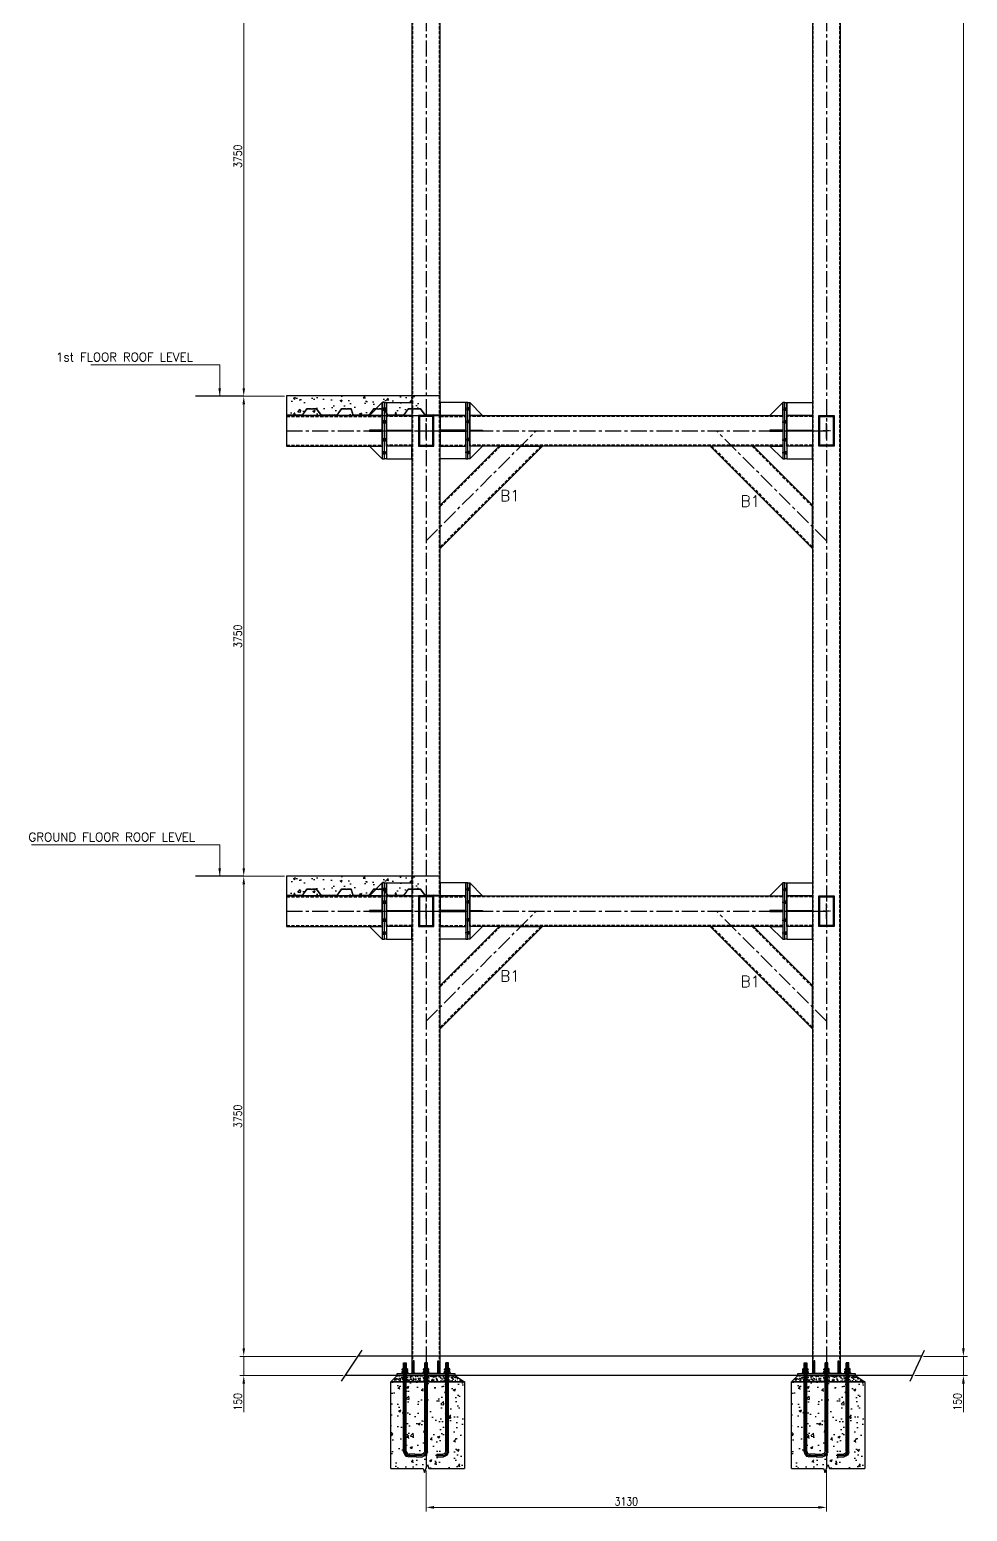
# Model space of a CAD drawing. Header units: millimetres. Extents: x 39911 to 73811, y -17730 to 21321.
# Drawn here: x 66481 to 73811, y -17730 to -6155 of the extents above; entities that cross this region are included whole.
import ezdxf

# ---------------------------------------------------------------- set-up
doc = ezdxf.new("R2010")
doc.units = ezdxf.units.MM
doc.linetypes.add('CENTER', pattern=[2, 1.25, -0.25, 0.25, -0.25])
doc.linetypes.add('HIDDEN', pattern=[0.375, 0.25, -0.125])
for name, color, linetype in [('bolt', 7, 'Continuous'), ('CENTER', 1, 'CENTER'), ('CENTER.', 1, 'CENTER'), ('DIM', 170, 'Continuous'), ('GT', 6, 'Continuous'), ('HIDDEN.', 161, 'HIDDEN'), ('PLATE.', 1, 'Continuous')]:
    doc.layers.add(name, color=color, linetype=linetype)
doc.styles.add('ROMANS', font='ROMANS.shx', dxfattribs={"width": 0.85})
doc.styles.add('ROMANT', font='romanc.shx')
doc.styles.add('RS', font='romans.shx')
doc.dimstyles.new('ISO-25', dxfattribs={"dimscale": 25, "dimtxt": 2.5, "dimasz": 2.5, "dimexe": 1.25, "dimexo": 0.625, "dimtad": 1, "dimdec": 0, "dimtxsty": 'ROMANS', "dimcen": 2.5, "dimclrd": 3, "dimclre": 3, "dimclrt": 256, "dimadec": 0, "dimazin": 0, "dimtfac": 1, "dimtdec": 0, "dimtmove": 0, "dimatfit": 3, "dimfxl": 1, "dimlwd": 5, "dimlwe": 5, "dimarcsym": 0})

# ---------------------------------------------------------------- blocks, each defined once
blk = doc.blocks.new('G$C19C1A952')
at = {"layer": 'bolt', "color": 30}
for p, q in [((-32, 10), (-32, 18)), ((-16, 18), (-16, 18)), ((-16, 10), (-16, 10)), ((16, 18), (16, 18)), ((16, 10), (16, 10)), ((32, 10), (32, 18))]:
    blk.add_line(p, q, dxfattribs=at)
for points in [[(-24, 28), (24, 28)], [(-24, 28), (24, 28)], [(-24, 0), (24, 0)], [(-16, 18), (-16, 10)], [(16, 18), (16, 10)]]:
    blk.add_lwpolyline(points, dxfattribs=at)
for centre, start, end in [((-22, 18), 102.06, 180), ((-22, 10), 180, 257.94), ((-26, 18), 0, 77.94), ((-26, 10), 282.06, 0), ((-6, 18), 90, 180), ((-6, 10), 180, 270), ((6, 18), 0, 90), ((6, 10), 270, 0), ((26, 18), 102.06, 180), ((26, 10), 180, 257.94), ((22, 18), 0, 77.94), ((22, 10), 282.06, 0)]:
    blk.add_arc(centre, 10, start, end, dxfattribs=at)
blk = doc.blocks.new('A$C1AA77107')
at = {"linetype": 'ByBlock'}
h = blk.add_hatch(dxfattribs=at)
h.set_pattern_fill('ANSI31', color=30, scale=1.661538, angle=55)
h.set_pattern_definition([(170, (-242290.741, -57768.785), (-0.91606092, -5.19523967), [])])
h.paths.add_polyline_path([(-10, 77), (10, 77), (10, -62), (-10, -62)])
at = {"color": 30, "linetype": 'ByBlock'}
for p, q in [((-10, 77), (10, 77)), ((-10, -574), (-10, 77)), ((10, -569), (10, 77)), ((75, -610), (26, -610)), ((75, -590), (31, -590)), ((75, -590), (75, -610))]:
    blk.add_line(p, q, dxfattribs=at)
at = {"color": 30}
for points in [[(26, 3), (-26, 3), (-26, 2), (26, 2)], [(26, 0), (-26, 0), (-26, 2), (26, 2)]]:
    blk.add_lwpolyline(points, close=True, dxfattribs=at)
at = {"color": 30, "linetype": 'ByBlock', "elevation": 0}
blk.add_lwpolyline([(-10, 77), (10, 77), (10, -62), (-10, -62)], close=True, dxfattribs=at)
at = {"color": 30, "linetype": 'ByBlock'}
for radius, start, end in [(41.1, 187.0144, 262.9856), (21.1, 180, 270)]:
    blk.add_arc((31, -569), radius, start, end, dxfattribs=at)
at = {"layer": 'CENTER', "linetype": 'ByBlock', "ltscale": 0.1}
for p, q in [((0, -572), (0, 77)), ((28, -600), (85, -600))]:
    blk.add_line(p, q, dxfattribs=at)
blk.add_arc((31, -569), 31.1, 185.7004, 264.2996, dxfattribs=at)
at = {"color": 30, "extrusion": (0, 0, -1), "xscale": 0.6153846153756605, "yscale": 0.6153846153756605, "zscale": -0.6153846153847553}
for p in [(0, 20, 0), (0, 3, 0)]:
    blk.add_blockref('G$C19C1A952', p, dxfattribs=at)
blk = doc.blocks.new('*D21')
at = {"color": 3, "lineweight": 5, "transparency": 16777216}
for p, q in [((69580, -17410), (69580, -17730)), ((72710, -17409), (72710, -17730)), ((69642, -17699), (72647, -17699))]:
    blk.add_line(p, q, dxfattribs=at)
at = {"color": 3, "transparency": 16777216}
for points in [[(69642, -17688), (69642, -17709), (69580, -17699)], [(72647, -17688), (72647, -17709), (72710, -17699)]]:
    blk.add_solid(points, dxfattribs=at)
at = {"layer": 'Defpoints', "color": 0, "transparency": 16777216}
for p in [(69580, -17395), (72710, -17393), (72710, -17699)]:
    blk.add_point(p, dxfattribs=at)
at = {"lineweight": -3, "transparency": 16777216, "insert": (71145, -17652), "char_height": 62.5, "attachment_point": 5, "style": 'ROMANS'}
blk.add_mtext('3130', dxfattribs=at)
blk = doc.blocks.new('A$C24366aa3')
for points in [[(-332, 120), (-232, 120), (-232, 220), (-332, 120)], [(-232, -220), (-216, -220), (-216, 220), (-232, 220)], [(-200, -220), (-216, -220), (-216, 220), (-200, 220)], [(0, 120), (-200, 120), (-200, 220), (0, 220)], [(-332, -4), (-232, -4), (-232, 4), (-332, 4)], [(0, -4), (-200, -4), (-200, 4), (0, 4)], [(-332, -120), (-232, -120), (-232, -220), (-332, -120)], [(0, -120), (-200, -120), (-200, -220), (0, -220)]]:
    blk.add_lwpolyline(points, close=True)
at = {"color": 6}
blk.add_lwpolyline([(0, -120), (-200, -120), (-200, 120), (0, 120)], close=True, dxfattribs=at)
at = {"layer": 'CENTER.'}
for p, q in [((-237, 170), (-195, 170)), ((-237, 70), (-195, 70)), ((-237, -70), (-195, -70)), ((-237, -170), (-195, -170))]:
    blk.add_line(p, q, dxfattribs=at)
at = {"layer": 'HIDDEN.'}
for p, q in [((-232, 179), (-200, 179)), ((-232, 161), (-200, 161)), ((-232, 79), (-200, 79)), ((-232, 61), (-200, 61)), ((-232, -61), (-200, -61)), ((-232, -79), (-200, -79)), ((-232, -161), (-200, -161)), ((-232, -179), (-200, -179))]:
    blk.add_line(p, q, dxfattribs=at)
at = {"layer": 'HIDDEN.', "color": 6, "ltscale": 100}
for p, q in [((0, 112), (-200, 112)), ((0, -112), (-200, -112))]:
    blk.add_line(p, q, dxfattribs=at)
blk = doc.blocks.new('A$C3463de41')
at = {"color": 6}
for points in [[(-60, -120), (60, -120), (60, 120), (-60, 120)], [(-52, -112), (52, -112), (52, 112), (-52, 112)]]:
    blk.add_lwpolyline(points, close=True, dxfattribs=at)
at = {"layer": 'CENTER.'}
for p, q in [((-30, 0), (30, 0)), ((0, -60), (0, 60))]:
    blk.add_line(p, q, dxfattribs=at)
blk = doc.blocks.new('*D24')
at = {"color": 3, "lineweight": 5, "transparency": 16777216}
for p, q in [((68474, -12769), (68124, -12769)), ((68155, -12831), (68155, -16456)), ((69034, -16519), (68124, -16519))]:
    blk.add_line(p, q, dxfattribs=at)
at = {"color": 3, "transparency": 16777216}
for points in [[(68145, -12831), (68165, -12831), (68155, -12769)], [(68145, -16456), (68165, -16456), (68155, -16519)]]:
    blk.add_solid(points, dxfattribs=at)
at = {"layer": 'Defpoints', "color": 0, "transparency": 16777216}
for p in [(68490, -12769), (68155, -16519), (69050, -16519)]:
    blk.add_point(p, dxfattribs=at)
at = {"lineweight": -3, "transparency": 16777216, "insert": (68108, -14644), "char_height": 62.5, "attachment_point": 5, "rotation": 90, "style": 'ROMANS'}
blk.add_mtext('3750', dxfattribs=at)
blk = doc.blocks.new('*D25')
at = {"color": 3, "lineweight": 5, "transparency": 16777216}
for p, q in [((68155, -16456), (68155, -16394)), ((69034, -16519), (68124, -16519)), ((68155, -16519), (68155, -16669)), ((68933, -16669), (68124, -16669)), ((68155, -16731), (68155, -16954))]:
    blk.add_line(p, q, dxfattribs=at)
at = {"color": 3, "transparency": 16777216}
for points in [[(68145, -16456), (68165, -16456), (68155, -16519)], [(68145, -16731), (68165, -16731), (68155, -16669)]]:
    blk.add_solid(points, dxfattribs=at)
at = {"layer": 'Defpoints', "color": 0, "transparency": 16777216}
for p in [(69050, -16519), (68155, -16669), (68949, -16669)]:
    blk.add_point(p, dxfattribs=at)
at = {"lineweight": -3, "transparency": 16777216, "insert": (68108, -16874), "char_height": 62.5, "attachment_point": 5, "rotation": 90, "style": 'ROMANS'}
blk.add_mtext('150', dxfattribs=at)
blk = doc.blocks.new('*D26')
at = {"color": 3, "lineweight": 5, "transparency": 16777216}
for p, q in [((68474, -9019), (68124, -9019)), ((68155, -12706), (68155, -9081)), ((68474, -12769), (68124, -12769))]:
    blk.add_line(p, q, dxfattribs=at)
at = {"color": 3, "transparency": 16777216}
for points in [[(68145, -9081), (68165, -9081), (68155, -9019)], [(68145, -12706), (68165, -12706), (68155, -12769)]]:
    blk.add_solid(points, dxfattribs=at)
at = {"layer": 'Defpoints', "color": 0, "transparency": 16777216}
for p in [(68155, -9019), (68490, -9019), (68490, -12769)]:
    blk.add_point(p, dxfattribs=at)
at = {"lineweight": -3, "transparency": 16777216, "insert": (68108, -10894), "char_height": 62.5, "attachment_point": 5, "rotation": 90, "style": 'ROMANS'}
blk.add_mtext('3750', dxfattribs=at)
blk = doc.blocks.new('*D27')
at = {"color": 3, "lineweight": 5, "transparency": 16777216}
for p, q in [((68474, -5269), (68124, -5269)), ((68155, -8956), (68155, -5331)), ((68474, -9019), (68124, -9019))]:
    blk.add_line(p, q, dxfattribs=at)
at = {"color": 3, "transparency": 16777216}
for points in [[(68145, -5331), (68165, -5331), (68155, -5269)], [(68145, -8956), (68165, -8956), (68155, -9019)]]:
    blk.add_solid(points, dxfattribs=at)
at = {"layer": 'Defpoints', "color": 0, "transparency": 16777216}
for p in [(68155, -5269), (68490, -5269), (68490, -9019)]:
    blk.add_point(p, dxfattribs=at)
at = {"lineweight": -3, "transparency": 16777216, "insert": (68108, -7144), "char_height": 62.5, "attachment_point": 5, "rotation": 90, "style": 'ROMANS'}
blk.add_mtext('3750', dxfattribs=at)
blk = doc.blocks.new('*D47')
at = {"color": 3, "lineweight": 5, "transparency": 16777216}
for p, q in [((73780, -16456), (73780, -16394)), ((73469, -16519), (73811, -16519)), ((73780, -16519), (73780, -16669)), ((73399, -16669), (73811, -16669)), ((73780, -16731), (73780, -16954))]:
    blk.add_line(p, q, dxfattribs=at)
at = {"color": 3, "transparency": 16777216}
for points in [[(73769, -16456), (73790, -16456), (73780, -16519)], [(73769, -16731), (73790, -16731), (73780, -16669)]]:
    blk.add_solid(points, dxfattribs=at)
at = {"layer": 'Defpoints', "color": 0, "transparency": 16777216}
for p in [(73453, -16519), (73383, -16669), (73780, -16669)]:
    blk.add_point(p, dxfattribs=at)
at = {"lineweight": -3, "transparency": 16777216, "insert": (73733, -16874), "char_height": 62.5, "attachment_point": 5, "rotation": 90, "style": 'ROMANS'}
blk.add_mtext('150', dxfattribs=at)
blk = doc.blocks.new('*D48')
at = {"color": 3, "lineweight": 5, "transparency": 16777216}
for p, q in [((72836, 20981), (73811, 20981)), ((73780, -16456), (73780, 20919)), ((73469, -16519), (73811, -16519))]:
    blk.add_line(p, q, dxfattribs=at)
at = {"color": 3, "transparency": 16777216}
for points in [[(73769, 20919), (73790, 20919), (73780, 20981)], [(73769, -16456), (73790, -16456), (73780, -16519)]]:
    blk.add_solid(points, dxfattribs=at)
at = {"layer": 'Defpoints', "color": 0, "transparency": 16777216}
for p in [(72820, 20981), (73780, 20981), (73453, -16519)]:
    blk.add_point(p, dxfattribs=at)
at = {"lineweight": -3, "transparency": 16777216, "insert": (73733, 2231), "char_height": 62.5, "attachment_point": 5, "rotation": 90, "style": 'ROMANS'}
blk.add_mtext('37500', dxfattribs=at)

msp = doc.modelspace()

# ---------------------------------------------------------------- hatches: boundary and pattern name
at = {"lineweight": -3}
h = msp.add_hatch(dxfattribs=at)
h.set_pattern_fill('AR-CONC', color=251)
h.set_pattern_definition([(50, (6017.59, -9152.86), (182.18467, -15.9391), [19.05, -209.55]), (355, (6017.6, -9152.86), (-35.2434, 191.05685), [15.24, -167.6406]), (100.45144, (6032.77, -9154.19), (146.94125, 175.11775), [16.19, -178.09024]), (46.1842, (6017.6, -9102.06), (271.07904, -42.0423), [28.575, -314.325]), (96.63556, (6040.18, -9105.56), (237.4041, 247.4261), [24.285, -267.1356]), (351.18415, (6017.6, -9102.06), (237.4041, 247.4261), [22.86, -251.4597]), (21, (6042.99, -9114.76), (151.6144, -102.2652), [19.05, -209.55]), (326, (6043, -9114.76), (61.80203, 184.18797), [15.24, -167.64]), (71.45144, (6055.63, -9123.28), (213.4164, 81.92277), [16.19, -178.08994]), (37.5, (6017.59, -9152.86), (3.0886, 84.55504), [0, -165.608, 0, -170.18, 0, -168.275]), (7.5, (6017.59, -9152.86), (66.81966, 100.18057), [0, -97.028, 0, -161.798, 0, -64.135]), (327.5, (5960.95, -9152.86), (135.590595, -5.728744), [0, -63.5, 0, -198.12, 0, -262.89]), (317.5, (5935.55, -9152.86), (148.12918, 25.4265), [0, -82.55, 0, -131.572, 0, -186.69])])
h.paths.add_polyline_path([(69489.9, -9016.4), (68489.9, -9016.4), (68489.9, -9168.4), (69157.9, -9168.4), (69257.9, -9068.4), (69273.9, -9068.4), (69289.9, -9068.4), (69489.9, -9068.4)])
h.paths.add_polyline_path([(69489.9, -9068.4), (69289.9, -9068.4), (69289.9, -9168.4), (69489.9, -9168.4)], flags=17)
h.paths.add_polyline_path([(69669.9, -9016.4), (69495.9, -9016.4), (69495.9, -9168.4), (69669.9, -9168.4)])
h.paths.add_polyline_path([(69663.9, -9016.4), (69579.9, -9016.4), (69579.9, -9167.6), (69629.2, -9167.6), (69634.5, -9163.7), (69639.8, -9167.6), (69663.9, -9167.6)], flags=16)
h = msp.add_hatch(dxfattribs=at)
h.set_pattern_fill('AR-CONC', color=251)
h.set_pattern_definition([(50, (6017.59, -12905.15), (182.18467, -15.9391), [19.05, -209.55]), (355, (6017.6, -12905.15), (-35.2434, 191.05685), [15.24, -167.6406]), (100.45144, (6032.77, -12906.48), (146.94125, 175.11775), [16.19, -178.09024]), (46.1842, (6017.6, -12854.35), (271.07904, -42.0423), [28.575, -314.325]), (96.63556, (6040.18, -12857.86), (237.4041, 247.4261), [24.285, -267.1356]), (351.18415, (6017.6, -12854.35), (237.4041, 247.4261), [22.86, -251.4597]), (21, (6042.99, -12867.05), (151.6144, -102.2652), [19.05, -209.55]), (326, (6043, -12867.05), (61.80203, 184.18797), [15.24, -167.64]), (71.45144, (6055.63, -12875.58), (213.4164, 81.92277), [16.19, -178.08994]), (37.5, (6017.59, -12905.154), (3.0886, 84.55504), [0, -165.608, 0, -170.18, 0, -168.275]), (7.5, (6017.59, -12905.15), (66.81966, 100.18057), [0, -97.028, 0, -161.798, 0, -64.135]), (327.5, (5960.95, -12905.154), (135.590595, -5.728744), [0, -63.5, 0, -198.12, 0, -262.89]), (317.5, (5935.55, -12905.15), (148.12918, 25.4265), [0, -82.55, 0, -131.572, 0, -186.69])])
h.paths.add_polyline_path([(69489.9, -12768.7), (68489.9, -12768.7), (68489.9, -12920.7), (69157.9, -12920.7), (69257.9, -12820.7), (69273.9, -12820.7), (69289.9, -12820.7), (69489.9, -12820.7)])
h.paths.add_polyline_path([(69489.9, -12820.7), (69289.9, -12820.7), (69289.9, -12920.7), (69489.9, -12920.7)], flags=17)
h.paths.add_polyline_path([(69669.9, -12768.7), (69495.9, -12768.7), (69495.9, -12920.7), (69669.9, -12920.7)])
h.paths.add_polyline_path([(69663.9, -12768.7), (69579.9, -12768.7), (69579.9, -12919.9), (69629.2, -12919.9), (69634.5, -12916), (69639.8, -12919.9), (69663.9, -12919.9)], flags=16)
h = msp.add_hatch(dxfattribs=at)
h.set_pattern_fill('AR-CONC', color=251, scale=0.25, style=0)
h.set_pattern_definition([(50, (-55063.014, -33212.19), (45.546167, -3.984771), [4.7625, -52.3875]), (355, (-55063.014, -33212.19), (-8.810706, 47.76416), [3.81, -41.91]), (100.451, (-55059.22, -33212.52), (36.735625, 43.779172), [4.0475, -44.5225]), (46.1842, (-55063.014, -33199.49), (67.76976, -10.510582), [7.14375, -78.58125]), (96.6356, (-55057.366, -33200.365), (59.35106, 61.85639), [6.07125, -66.78375]), (351.184, (-55063.014, -33199.49), (59.35115, 61.85628), [5.715, -62.865]), (21, (-55056.664, -33202.664), (37.90372, -25.56638), [4.7625, -52.3875]), (326, (-55056.664, -33202.664), (15.450507, 46.046992), [3.81, -41.91]), (71.4514, (-55053.505, -33204.795), (53.354123, 20.480714), [4.0475, -44.5225]), (37.5, (-55063.014, -33212.19), (0.7721508, 21.1387597), [0, -41.402, 0, -42.545, 0, -42.06875]), (7.5, (-55063.014, -33212.19), (16.7049156, 25.0451437), [0, -24.257, 0, -40.4495, 0, -16.03375]), (327.5, (-55077.174, -33212.19), (33.8976488, -1.432186), [0, -15.875, 0, -49.53, 0, -65.7225]), (317.5, (-55083.524, -33212.19), (37.032295, 6.356623), [0, -20.6375, 0, -32.893, 0, -46.6725])])
h.paths.add_polyline_path([(69304.9, -16718.7), (69354.9, -16668.7), (69804.9, -16668.7), (69879.9, -16718.7)])
h = msp.add_hatch(dxfattribs=at)
h.set_pattern_fill('AR-CONC', color=251, style=0)
h.set_pattern_definition([(50, (-1142082.92, -87099.82), (182.184669, -15.939086), [19.05, -209.55]), (355, (-1142082.92, -87099.82), (-35.242826, 191.056643), [15.24, -167.64]), (100.451, (-1142067.73, -87101.15), (146.942502, 175.116688), [16.19, -178.09]), (46.1842, (-1142082.92, -87049.02), (271.07904, -42.04233), [28.575, -314.325]), (96.6356, (-1142060.33, -87052.52), (237.404234, 247.425556), [24.285, -267.135]), (351.184, (-1142082.92, -87049.02), (237.404606, 247.42512), [22.86, -251.46]), (21, (-1142057.52, -87061.72), (151.61488, -102.265519), [19.05, -209.55]), (326, (-1142057.52, -87061.72), (61.802028, 184.187966), [15.24, -167.64]), (71.4514, (-1142044.88, -87070.24), (213.41649, 81.922858), [16.19, -178.09]), (37.5, (-1142082.915, -87099.82), (3.0886033, 84.555039), [0, -165.608, 0, -170.18, 0, -168.275]), (7.5, (-1142082.915, -87099.82), (66.8196625, 100.180575), [0, -97.028, 0, -161.798, 0, -64.135]), (327.5, (-1142139.56, -87099.82), (135.590595, -5.728744), [0, -63.5, 0, -198.12, 0, -262.89]), (317.5, (-1142164.96, -87099.82), (148.129181, 25.426491), [0, -82.55, 0, -131.572, 0, -186.69])])
h.paths.add_polyline_path([(69304.9, -17394.6), (69557.4, -17394.6), (69568.7, -17425.5), (69591.2, -17363.7), (69602.4, -17394.6), (69879.9, -17394.6), (69879.9, -16718.7), (69304.9, -16718.7)])
h = msp.add_hatch(dxfattribs=at)
h.set_pattern_fill('AR-CONC', color=251, scale=0.25, style=0)
h.set_pattern_definition([(50, (-51933.014, -33212.19), (45.546167, -3.984771), [4.7625, -52.3875]), (355, (-51933.014, -33212.19), (-8.810706, 47.76416), [3.81, -41.91]), (100.451, (-51929.22, -33212.52), (36.735625, 43.779172), [4.0475, -44.5225]), (46.1842, (-51933.014, -33199.49), (67.76976, -10.510582), [7.14375, -78.58125]), (96.6356, (-51927.366, -33200.365), (59.35106, 61.85639), [6.07125, -66.78375]), (351.184, (-51933.014, -33199.49), (59.35115, 61.85628), [5.715, -62.865]), (21, (-51926.664, -33202.664), (37.90372, -25.56638), [4.7625, -52.3875]), (326, (-51926.664, -33202.664), (15.450507, 46.046992), [3.81, -41.91]), (71.4514, (-51923.505, -33204.795), (53.354123, 20.480714), [4.0475, -44.5225]), (37.5, (-51933.014, -33212.19), (0.7721508, 21.1387597), [0, -41.402, 0, -42.545, 0, -42.06875]), (7.5, (-51933.014, -33212.19), (16.7049156, 25.0451437), [0, -24.257, 0, -40.4495, 0, -16.03375]), (327.5, (-51947.174, -33212.19), (33.8976488, -1.432186), [0, -15.875, 0, -49.53, 0, -65.7225]), (317.5, (-51953.524, -33212.19), (37.032295, 6.356623), [0, -20.6375, 0, -32.893, 0, -46.6725])])
h.paths.add_polyline_path([(72434.9, -16718.7), (72484.9, -16668.7), (72934.9, -16668.7), (73009.9, -16718.7)])
h = msp.add_hatch(dxfattribs=at)
h.set_pattern_fill('AR-CONC', color=251, style=0)
h.set_pattern_definition([(50, (-1138952.92, -87099.82), (182.184669, -15.939086), [19.05, -209.55]), (355, (-1138952.92, -87099.82), (-35.242826, 191.056643), [15.24, -167.64]), (100.451, (-1138937.73, -87101.15), (146.942502, 175.116688), [16.19, -178.09]), (46.1842, (-1138952.92, -87049.02), (271.07904, -42.04233), [28.575, -314.325]), (96.6356, (-1138930.33, -87052.52), (237.404234, 247.425556), [24.285, -267.135]), (351.184, (-1138952.92, -87049.02), (237.404606, 247.42512), [22.86, -251.46]), (21, (-1138927.52, -87061.72), (151.61488, -102.265519), [19.05, -209.55]), (326, (-1138927.52, -87061.72), (61.802028, 184.187966), [15.24, -167.64]), (71.4514, (-1138914.88, -87070.24), (213.41649, 81.922858), [16.19, -178.09]), (37.5, (-1138952.915, -87099.82), (3.0886033, 84.555039), [0, -165.608, 0, -170.18, 0, -168.275]), (7.5, (-1138952.915, -87099.82), (66.8196625, 100.180575), [0, -97.028, 0, -161.798, 0, -64.135]), (327.5, (-1139009.56, -87099.82), (135.590595, -5.728744), [0, -63.5, 0, -198.12, 0, -262.89]), (317.5, (-1139034.96, -87099.82), (148.129181, 25.426491), [0, -82.55, 0, -131.572, 0, -186.69])])
h.paths.add_polyline_path([(72434.9, -17394.6), (72687.4, -17394.6), (72698.7, -17425.5), (72721.2, -17363.7), (72732.4, -17394.6), (73009.9, -17394.6), (73009.9, -16718.7), (72434.9, -16718.7)])
at = {"layer": 'PLATE.', "lineweight": -3}
for color, points in [(256, [(69469.9, -16646.7), (69469.9, -16652.7), (69463.9, -16652.7)]), (256, [(69479.9, -16646.7), (69479.9, -16652.7), (69473.9, -16652.7)]), (251, [(69487.9, -16552.7), (69479.9, -16552.7), (69479.9, -16652.7), (69487.9, -16652.7)]), (256, [(69487.9, -16646.7), (69487.9, -16652.7), (69493.9, -16652.7)]), (256, [(69671.9, -16646.7), (69671.9, -16652.7), (69665.9, -16652.7)]), (251, [(69671.9, -16552.7), (69679.9, -16552.7), (69679.9, -16652.7), (69671.9, -16652.7)]), (256, [(69679.9, -16646.7), (69679.9, -16652.7), (69685.9, -16652.7)]), (256, [(69689.9, -16646.7), (69689.9, -16652.7), (69695.9, -16652.7)]), (256, [(72599.9, -16646.7), (72599.9, -16652.7), (72593.9, -16652.7)]), (256, [(72609.9, -16646.7), (72609.9, -16652.7), (72603.9, -16652.7)]), (251, [(72617.9, -16552.7), (72609.9, -16552.7), (72609.9, -16652.7), (72617.9, -16652.7)]), (256, [(72617.9, -16646.7), (72617.9, -16652.7), (72623.9, -16652.7)]), (256, [(72801.9, -16646.7), (72801.9, -16652.7), (72795.9, -16652.7)]), (251, [(72801.9, -16552.7), (72809.9, -16552.7), (72809.9, -16652.7), (72801.9, -16652.7)]), (256, [(72809.9, -16646.7), (72809.9, -16652.7), (72815.9, -16652.7)]), (256, [(72819.9, -16646.7), (72819.9, -16652.7), (72825.9, -16652.7)])]:
    msp.add_hatch(color=color, dxfattribs=at).paths.add_polyline_path(points)

# ---------------------------------------------------------------- linework, layer by layer
at = {"color": 251, "lineweight": -3}
for p, q in [((68155, -9018.7), (67778.6, -9018.7)), ((68155, -12768.7), (67778.6, -12768.7)), ((68918.8, -16713.1), (69081.7, -16471.4)), ((73453.4, -16518.7), (69049.9, -16518.7)), ((73362.5, -16713.1), (73475.5, -16471.4)), ((73383.3, -16668.7), (68948.7, -16668.7)), ((69304.9, -16718.7), (69879.9, -16718.7)), ((69304.9, -17394.6), (69304.9, -16718.7)), ((69879.9, -16718.7), (69879.9, -17394.6)), ((72434.9, -16718.7), (73009.9, -16718.7)), ((72434.9, -17394.6), (72434.9, -16718.7)), ((73009.9, -16718.7), (73009.9, -17394.6))]:
    msp.add_line(p, q, dxfattribs=at)
at = {"color": 92, "lineweight": -3}
for p, q in [((69689.9, -16652.7), (69469.9, -16652.7)), ((72819.9, -16652.7), (72599.9, -16652.7))]:
    msp.add_line(p, q, dxfattribs=at)
at = {"color": 3, "lineweight": -3}
for points in [[(69469.9, -16652.7), (69689.9, -16652.7), (69689.9, 20959.3), (69469.9, 20959.3)], [(72599.9, -16652.7), (72819.9, -16652.7), (72819.9, 20959.3), (72599.9, 20959.3)]]:
    msp.add_lwpolyline(points, close=True, dxfattribs=at)
at = {"color": 251, "lineweight": -3}
for points in [[(68489.9, -9168.4), (69689.9, -9168.4), (69689.9, -9016.4), (68489.9, -9016.4)], [(68489.9, -12920.7), (69689.9, -12920.7), (69689.9, -12768.7), (68489.9, -12768.7)]]:
    msp.add_lwpolyline(points, close=True, dxfattribs=at)
at = {"lineweight": -3}
for points in [[(69689.9, -9167.6), (69639.8, -9167.6), (69634.5, -9163.7), (69629.2, -9167.6), (69574.4, -9167.6, -0.2418346), (69572.8, -9166.8), (69536.7, -9116.4), (69483.7, -9116.4), (69479, -9119.9), (69474.2, -9116.4), (69441.2, -9116.4), (69404.5, -9167.6), (69348.8, -9167.6), (69345.4, -9147.9, 0.7807939), (69341.5, -9147.9), (69338.2, -9167.6), (69282.4, -9167.6), (69245.7, -9116.4), (69212.7, -9116.4), (69208, -9119.9), (69203.2, -9116.4), (69170.2, -9116.4), (69134.1, -9166.8, -0.2418346), (69132.5, -9167.6), (69077.8, -9167.6), (69072.5, -9163.7), (69067.2, -9167.6), (69011.4, -9167.6), (68994.7, -9116.4), (68961.7, -9116.4), (68957, -9119.9), (68952.2, -9116.4), (68919.2, -9116.4), (68882.5, -9167.6), (68826.8, -9167.6), (68821.5, -9163.7), (68816.2, -9167.6), (68761.9, -9167.6, -0.2418346), (68760.3, -9166.8), (68724.2, -9116.4), (68691.2, -9116.4), (68686.5, -9119.9), (68681.7, -9116.4), (68648.7, -9116.4), (68612, -9167.6), (68556.3, -9167.6), (68552.9, -9151.8, 0.7382791), (68549.1, -9151.8), (68545.7, -9167.6), (68489.9, -9167.6), (68489.9, -9168.4), (68546.3, -9168.4), (68549.8, -9152, -0.718774), (68552.1, -9152), (68555.6, -9168.4), (68612.4, -9168.4), (68649.1, -9117.2), (68681.4, -9117.2), (68686.5, -9120.9), (68691.5, -9117.2), (68723.8, -9117.2), (68759.7, -9167.2, 0.2418346), (68761.9, -9168.4), (68816.4, -9168.4), (68821.5, -9164.7), (68826.5, -9168.4), (68882.9, -9168.4), (68919.6, -9117.2), (68951.9, -9117.2), (68957, -9120.9), (68962, -9117.2), (68994.3, -9117.2), (69011, -9168.4), (69067.4, -9168.4), (69072.5, -9164.7), (69077.5, -9168.4), (69132.5, -9168.4, 0.2418346), (69134.8, -9167.2), (69170.6, -9117.2), (69202.9, -9117.2), (69208, -9120.9), (69213, -9117.2), (69245.3, -9117.2), (69282, -9168.4), (69338.8, -9168.4), (69342.3, -9148.1, -0.7631486), (69344.6, -9148.1), (69348.1, -9168.4), (69404.9, -9168.4), (69441.6, -9117.2), (69473.9, -9117.2), (69479, -9120.9), (69484, -9117.2), (69536.3, -9117.2), (69572.2, -9167.2, 0.2418346), (69574.4, -9168.4), (69629.4, -9168.4), (69634.5, -9164.7), (69639.5, -9168.4), (69689.9, -9168.4)], [(69689.9, -12919.9), (69639.8, -12919.9), (69634.5, -12916), (69629.2, -12919.9), (69574.4, -12919.9, -0.2418346), (69572.8, -12919.1), (69536.7, -12868.7), (69483.7, -12868.7), (69479, -12872.2), (69474.2, -12868.7), (69441.2, -12868.7), (69404.5, -12919.9), (69348.8, -12919.9), (69345.4, -12900.2, 0.7807939), (69341.5, -12900.2), (69338.2, -12919.9), (69282.4, -12919.9), (69245.7, -12868.7), (69212.7, -12868.7), (69208, -12872.2), (69203.2, -12868.7), (69170.2, -12868.7), (69134.1, -12919.1, -0.2418346), (69132.5, -12919.9), (69077.8, -12919.9), (69072.5, -12916), (69067.2, -12919.9), (69011.4, -12919.9), (68994.7, -12868.7), (68961.7, -12868.7), (68957, -12872.2), (68952.2, -12868.7), (68919.2, -12868.7), (68882.5, -12919.9), (68826.8, -12919.9), (68821.5, -12916), (68816.2, -12919.9), (68761.9, -12919.9, -0.2418346), (68760.3, -12919.1), (68724.2, -12868.7), (68691.2, -12868.7), (68686.5, -12872.2), (68681.7, -12868.7), (68648.7, -12868.7), (68612, -12919.9), (68556.3, -12919.9), (68552.9, -12904.1, 0.7382791), (68549.1, -12904.1), (68545.7, -12919.9), (68489.9, -12919.9), (68489.9, -12920.7), (68546.3, -12920.7), (68549.8, -12904.3, -0.718774), (68552.1, -12904.3), (68555.6, -12920.7), (68612.4, -12920.7), (68649.1, -12869.5), (68681.4, -12869.5), (68686.5, -12873.2), (68691.5, -12869.5), (68723.8, -12869.5), (68759.7, -12919.5, 0.2418346), (68761.9, -12920.7), (68816.4, -12920.7), (68821.5, -12917), (68826.5, -12920.7), (68882.9, -12920.7), (68919.6, -12869.5), (68951.9, -12869.5), (68957, -12873.2), (68962, -12869.5), (68994.3, -12869.5), (69011, -12920.7), (69067.4, -12920.7), (69072.5, -12917), (69077.5, -12920.7), (69132.5, -12920.7, 0.2418346), (69134.8, -12919.5), (69170.6, -12869.5), (69202.9, -12869.5), (69208, -12873.2), (69213, -12869.5), (69245.3, -12869.5), (69282, -12920.7), (69338.8, -12920.7), (69342.3, -12900.4, -0.7631486), (69344.6, -12900.4), (69348.1, -12920.7), (69404.9, -12920.7), (69441.6, -12869.5), (69473.9, -12869.5), (69479, -12873.2), (69484, -12869.5), (69536.3, -12869.5), (69572.2, -12919.5, 0.2418346), (69574.4, -12920.7), (69629.4, -12920.7), (69634.5, -12917), (69639.5, -12920.7), (69689.9, -12920.7)]]:
    msp.add_lwpolyline(points, format="xyb", dxfattribs=at)
at = {"color": 6, "lineweight": -3}
for points in [[(68489.9, -9408.4), (69237.9, -9408.4), (69237.9, -9168.4), (68489.9, -9168.4)], [(72367.9, -9408.4), (69921.9, -9408.4), (69921.9, -9168.4), (72367.9, -9168.4)], [(70489.6, -9408.4), (69689.9, -10208.1), (69689.9, -9868.7), (70150.2, -9408.4)], [(71800.2, -9408.4), (72599.9, -10208.1), (72599.9, -9868.7), (72139.6, -9408.4)], [(68489.9, -13160.7), (69237.9, -13160.7), (69237.9, -12920.7), (68489.9, -12920.7)], [(72367.9, -13160.7), (69921.9, -13160.7), (69921.9, -12920.7), (72367.9, -12920.7)], [(70489.6, -13160.7), (69689.9, -13960.4), (69689.9, -13621), (70150.2, -13160.7)], [(71800.2, -13160.7), (72599.9, -13960.4), (72599.9, -13621), (72139.6, -13160.7)]]:
    msp.add_lwpolyline(points, close=True, dxfattribs=at)
at = {"color": 251, "lineweight": -3}
for points in [[(69304.9, -16718.7), (69354.9, -16668.7), (69804.9, -16668.7), (69879.9, -16718.7), (69304.9, -16718.7)], [(72434.9, -16718.7), (72484.9, -16668.7), (72934.9, -16668.7), (73009.9, -16718.7), (72434.9, -16718.7)], [(69304.9, -17394.6), (69557.4, -17394.6), (69568.7, -17425.5), (69591.2, -17363.7), (69602.4, -17394.6), (69879.9, -17394.6)], [(72434.9, -17394.6), (72687.4, -17394.6), (72698.7, -17425.5), (72721.2, -17363.7), (72732.4, -17394.6), (73009.9, -17394.6)]]:
    msp.add_lwpolyline(points, dxfattribs=at)
at = {"layer": 'CENTER.', "lineweight": -3, "ltscale": 100}
for p, q in [((69579.9, 20959.3), (69579.9, -16652.7)), ((72709.9, 20959.3), (72709.9, -16652.7)), ((68489.9, -9288.4), (69579.9, -9288.4)), ((69579.9, -9288.4), (72709.9, -9288.4)), ((69579.9, -10148.4), (70439.9, -9288.4)), ((72709.9, -10148.4), (71849.9, -9288.4)), ((68489.9, -13040.7), (69579.9, -13040.7)), ((69579.9, -13040.7), (72709.9, -13040.7)), ((69579.9, -13900.7), (70439.9, -13040.7)), ((72709.9, -13900.7), (71849.9, -13040.7))]:
    msp.add_line(p, q, dxfattribs=at)
at = {"layer": 'CENTER.', "lineweight": -3, "ltscale": 10}
for p, q in [((69579.9, -16652.7), (69579.9, -17394.6)), ((72709.9, -16652.7), (72709.9, -17394.6))]:
    msp.add_line(p, q, dxfattribs=at)
at = {"layer": 'HIDDEN.', "color": 3, "lineweight": -3, "ltscale": 100}
for p, q in [((69475.9, -16652.7), (69475.9, 20959.3)), ((69683.9, -16652.7), (69683.9, 20959.3)), ((72605.9, -16652.7), (72605.9, 20959.3)), ((72813.9, -16652.7), (72813.9, 20959.3))]:
    msp.add_line(p, q, dxfattribs=at)
at = {"layer": 'HIDDEN.', "color": 6, "lineweight": -3, "ltscale": 100}
for p, q in [((68489.9, -9176.4), (69237.9, -9176.4)), ((72367.9, -9176.4), (69921.9, -9176.4)), ((68489.9, -9400.4), (69237.9, -9400.4)), ((70478.3, -9408.4), (69689.9, -10196.8)), ((70161.5, -9408.4), (69689.9, -9880)), ((72367.9, -9400.4), (69921.9, -9400.4)), ((71811.5, -9408.4), (72599.9, -10196.8)), ((72128.3, -9408.4), (72599.9, -9880)), ((68489.9, -12928.7), (69237.9, -12928.7)), ((72367.9, -12928.7), (69921.9, -12928.7)), ((68489.9, -13152.7), (69237.9, -13152.7)), ((70478.3, -13160.7), (69689.9, -13949.1)), ((70161.5, -13160.7), (69689.9, -13632.3)), ((72367.9, -13152.7), (69921.9, -13152.7)), ((71811.5, -13160.7), (72599.9, -13949.1)), ((72128.3, -13160.7), (72599.9, -13632.3))]:
    msp.add_line(p, q, dxfattribs=at)
at = {"layer": 'PLATE.', "lineweight": -3}
for points in [[(69354.9, -16652.7), (69804.9, -16652.7), (69804.9, -16668.7), (69354.9, -16668.7)], [(69487.9, -16552.7), (69479.9, -16552.7), (69479.9, -16652.7), (69487.9, -16652.7)], [(69671.9, -16552.7), (69679.9, -16552.7), (69679.9, -16652.7), (69671.9, -16652.7)], [(72484.9, -16652.7), (72934.9, -16652.7), (72934.9, -16668.7), (72484.9, -16668.7)], [(72617.9, -16552.7), (72609.9, -16552.7), (72609.9, -16652.7), (72617.9, -16652.7)], [(72801.9, -16552.7), (72809.9, -16552.7), (72809.9, -16652.7), (72801.9, -16652.7)]]:
    msp.add_lwpolyline(points, close=True, dxfattribs=at)
for points in [[(69469.9, -16646.7), (69469.9, -16652.7), (69463.9, -16652.7), (69469.9, -16646.7)], [(69479.9, -16646.7), (69479.9, -16652.7), (69473.9, -16652.7), (69479.9, -16646.7)], [(69487.9, -16646.7), (69487.9, -16652.7), (69493.9, -16652.7), (69487.9, -16646.7)], [(69671.9, -16646.7), (69671.9, -16652.7), (69665.9, -16652.7), (69671.9, -16646.7)], [(69679.9, -16646.7), (69679.9, -16652.7), (69685.9, -16652.7), (69679.9, -16646.7)], [(69689.9, -16646.7), (69689.9, -16652.7), (69695.9, -16652.7), (69689.9, -16646.7)], [(72599.9, -16646.7), (72599.9, -16652.7), (72593.9, -16652.7), (72599.9, -16646.7)], [(72609.9, -16646.7), (72609.9, -16652.7), (72603.9, -16652.7), (72609.9, -16646.7)], [(72617.9, -16646.7), (72617.9, -16652.7), (72623.9, -16652.7), (72617.9, -16646.7)], [(72801.9, -16646.7), (72801.9, -16652.7), (72795.9, -16652.7), (72801.9, -16646.7)], [(72809.9, -16646.7), (72809.9, -16652.7), (72815.9, -16652.7), (72809.9, -16646.7)], [(72819.9, -16646.7), (72819.9, -16652.7), (72825.9, -16652.7), (72819.9, -16646.7)]]:
    msp.add_lwpolyline(points, dxfattribs=at)

# ---------------------------------------------------------------- block references
at = {"lineweight": -3}
for name, p in [('A$C24366aa3', (69469.9, -9288.4)), ('A$C24366aa3', (72599.9, -9288.4)), ('A$C3463de41', (69579.9, -9288.4)), ('A$C24366aa3', (69469.9, -13040.7)), ('A$C24366aa3', (72599.9, -13040.7)), ('A$C3463de41', (69579.9, -13040.7))]:
    msp.add_blockref(name, p, dxfattribs=at)
at = {"lineweight": -3, "xscale": -1}
for name, p in [('A$C24366aa3', (69689.9, -9288.4)), ('A$C3463de41', (72709.9, -9288.4)), ('A$C24366aa3', (69689.9, -13040.7)), ('A$C3463de41', (72709.9, -13040.7))]:
    msp.add_blockref(name, p, dxfattribs=at)
at = {"layer": 'DIM', "lineweight": -3}
for p, xscale, yscale, zscale in [((69414.9, -16652.7), 1.066666666651143, 1.066666666651143, 1.066666666651143), ((69579.9, -16652.7), -1.066666666651143, 1.066666666665694, 1.066666666665694), ((69744.9, -16652.7), -1.066666666651143, 1.066666666665694, 1.066666666665694), ((72544.9, -16652.7), 1.066666666651143, 1.066666666651143, 1.066666666651143), ((72709.9, -16652.7), -1.066666666651143, 1.066666666665694, 1.066666666665694), ((72874.9, -16652.7), -1.066666666651143, 1.066666666665694, 1.066666666665694)]:
    msp.add_blockref('A$C1AA77107', p, dxfattribs=dict(at, xscale=xscale, yscale=yscale, zscale=zscale))

# ---------------------------------------------------------------- texts
at = {"layer": 'DIM', "color": 7, "lineweight": -3, "style": 'RS'}
for s, p in [('1st FLOOR ROOF LEVEL', (66686.9, -8746.2)), ('GROUND FLOOR ROOF LEVEL', (66472.5, -12496.2))]:
    msp.add_text(s, height=67.5, dxfattribs=at).set_placement(p)
at = {"layer": 'GT', "color": 7, "lineweight": -3, "style": 'ROMANT'}
for p in [(70159, -9838.8), (72037.7, -9881.9), (70159, -13591.1), (72037.7, -13634.2)]:
    msp.add_text('B1', height=87.5, dxfattribs=at).set_placement(p)

# ---------------------------------------------------------------- dimensions: what is measured, and where the dimension line sits
at = {"lineweight": -3}
for base, p1, p2, picture, middle in [((73779.7, 20981.3), (73453.4, -16518.7), (72819.9, 20981.3), '*D48', (73732.8, 2231.3)), ((68155, -16518.7), (68489.9, -12768.7), (69049.9, -16518.7), '*D24', (68108.1, -14643.7)), ((68155, -16668.7), (69049.9, -16518.7), (68948.7, -16668.7), '*D25', (68108.1, -16873.8)), ((73779.7, -16668.7), (73453.4, -16518.7), (73383.3, -16668.7), '*D47', (73732.8, -16873.8))]:
    dim = msp.add_linear_dim(base=base, p1=p1, p2=p2, angle=90, dimstyle='ISO-25', dxfattribs=at)
    dim.commit()
    dim.dimension.update_dxf_attribs({"geometry": picture, "text_midpoint": middle})
for base, p1, p2, picture, middle in [((68155, -5268.7), (68489.9, -9018.7), (68489.9, -5268.7), '*D27', (68108.1, -7143.7)), ((68155, -9018.7), (68489.9, -12768.7), (68489.9, -9018.7), '*D26', (68108.1, -10893.7))]:
    dim = msp.add_linear_dim(base=base, p1=p1, p2=p2, angle=90, dimstyle='ISO-25', override={"dimtmove": 1}, dxfattribs=at)
    dim.commit()
    dim.dimension.update_dxf_attribs({"geometry": picture, "text_midpoint": middle})
dim = msp.add_linear_dim(base=(72709.9, -17698.6), p1=(69579.9, -17394.6), p2=(72709.9, -17393.3), dimstyle='ISO-25', dxfattribs=at)
dim.commit()
dim.dimension.update_dxf_attribs({"geometry": '*D21', "text_midpoint": (71144.9, -17651.7)})

# ---------------------------------------------------------------- leaders
for points in [[(67966.8, -9018.7), (67966.8, -8773.8), (66958.7, -8773.8)], [(67966.8, -12768.7), (67966.8, -12523.8), (66496.8, -12523.8)]]:
    msp.add_leader(points, dimstyle='ISO-25', override={"dimgap": 0.625, "dimtad": 0}, dxfattribs=at)

doc.saveas('drawing.dxf')
